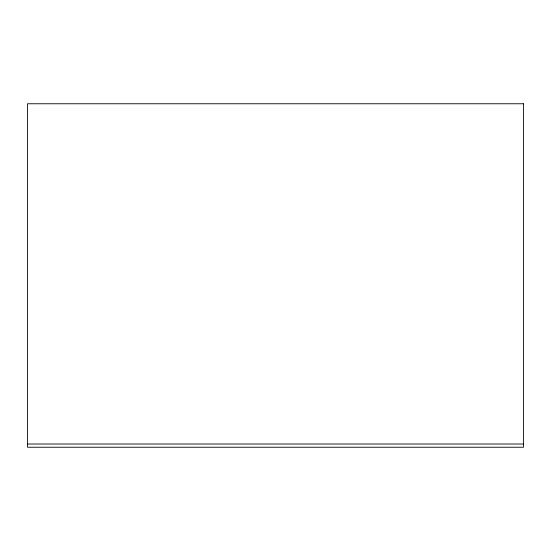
<?xml version="1.0" encoding="UTF-8"?>
<svg xmlns="http://www.w3.org/2000/svg" width="551" height="551" viewBox="0 0 551 551"><rect width="100%" height="100%" fill="white"/><g stroke="black" fill="none" stroke-linecap="round" stroke-linejoin="round"><path stroke-width="0.83" d="M27.55 444.016L523.45 444.016M523.45 103.76L27.55 103.76L27.55 447.24L523.45 447.24L523.45 103.76"/></g></svg>
